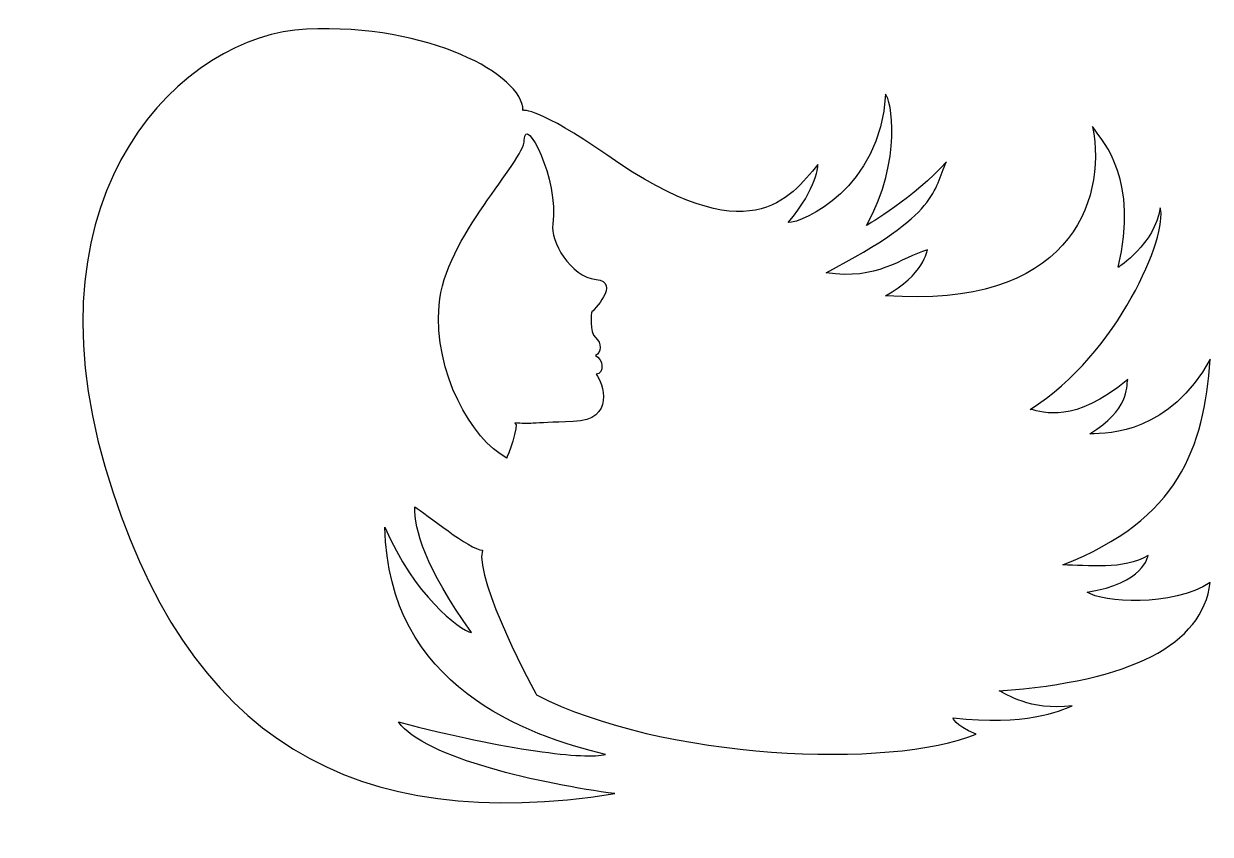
# Model space of a CAD drawing. Header units: centimetres. Extents: x -7.3 to 6.6, y -4.9 to 4.6.
import ezdxf

# ---------------------------------------------------------------- set-up
doc = ezdxf.new("R2010")
doc.units = ezdxf.units.CM
doc.header["$MEASUREMENT"] = 0
doc.layers.add('Camada 1', color=7, linetype='Continuous')

msp = doc.modelspace()

# ---------------------------------------------------------------- linework, layer by layer
at = {"layer": 'Camada 1'}
for points, knots in [([(-0.4631, 3.04296), (1.20938, 1.87223), (1.66804, 2.53782), (1.99954, 2.93247), (1.99954, 2.93247), (1.99954, 2.93247), (1.99954, 2.6641), (1.65225, 2.25365), (1.65225, 2.25365), (1.8259, 2.25365), (2.72569, 2.6483), (2.78885, 3.75333), (2.78885, 3.75333), (2.85198, 3.6902), (2.99409, 2.99559), (2.56784, 2.22208), (2.56784, 2.22208), (2.56784, 2.22208), (3.13614, 2.55358), (3.49923, 2.96402), (3.49923, 2.96402), (3.34138, 2.6325), (3.4361, 2.36413), (2.09424, 1.66955), (2.09424, 1.66955), (2.69413, 1.57483), (2.96247, 1.8432), (3.2782, 1.93792), (3.2782, 1.93792), (3.2782, 1.93792), (3.23084, 1.63799), (2.78883, 1.40119), (2.78883, 1.40119), (4.9042, 1.24334), (5.37778, 2.47468), (5.20411, 3.37448), (5.20411, 3.37448), (5.34619, 3.16927), (5.74087, 2.75882), (5.50409, 1.73271), (5.50409, 1.73271), (5.50409, 1.73271), (5.93031, 2.00108), (5.99344, 2.42732), (5.99344, 2.42732), (6.08816, 2.11159), (5.50409, 0.7224), (4.47796, 0.07517), (4.47796, 0.07517), (4.63584, 0.04361), (4.98313, -0.09848), (5.61456, 0.42246), (5.61456, 0.42246), (5.59876, 0.32774), (5.63038, 0.07517), (5.17257, -0.20897), (5.17257, -0.20897), (5.40937, -0.20897), (6.10398, -0.19317), (6.57756, 0.65926), (6.57756, 0.65926), (6.49863, -0.38262), (6.21445, -1.20351), (4.85687, -1.74025), (4.85687, -1.74025), (5.14103, -1.74025), (5.56725, -1.80341), (5.85141, -1.62973), (5.85141, -1.62973), (5.85141, -1.62973), (5.80402, -1.96125), (5.141, -2.05595), (5.141, -2.05595), (5.31465, -2.18226), (6.13554, -2.2296), (6.57756, -1.94543), (6.57756, -1.94543), (6.48284, -2.67158), (5.66197, -3.09782), (4.1149, -3.20834), (4.1149, -3.20834), (4.19383, -3.2399), (4.46219, -3.44512), (4.96736, -3.38199), (4.96736, -3.38199), (4.82528, -3.44515), (4.41486, -3.61879), (3.57819, -3.52407), (3.57819, -3.52407), (3.57819, -3.52407), (3.57819, -3.60297), (3.84658, -3.71351), (3.84658, -3.71351), (2.85204, -4.12396), (0.18416, -4.01342), (-1.28398, -3.2557), (-1.28398, -3.2557), (-1.28398, -3.2557), (-2.01016, -1.92963), (-1.91543, -1.56657), (-1.91543, -1.56657), (-2.05751, -1.56657), (-2.57845, -1.14035), (-2.70474, -1.0614), (-2.70474, -1.0614), (-2.70474, -1.32979), (-2.59425, -1.75596), (-2.04172, -2.52949), (-2.04172, -2.52949), (-2.1838, -2.49793), (-2.72054, -2.0875), (-3.05206, -1.29817), (-3.05206, -1.29817), (-3.0205, -3.16092), (-1.3945, -3.72927), (-0.47888, -3.95025), (-0.47888, -3.95025), (-0.69989, -4.01338), (-1.6313, -3.90292), (-2.89418, -3.57139), (-2.89418, -3.57139), (-2.59425, -3.99761), (-1.20508, -4.29754), (-0.36841, -4.40806), (-0.36841, -4.40806), (-3.38357, -4.88173), (-5.37263, -3.82406), (-6.31978, -0.58784), (-6.31978, -0.58784), (-7.26697, 2.64836), (-5.40419, 4.44795), (-3.96767, 4.51111), (-3.96767, 4.51111), (-2.53114, 4.57427), (-1.44185, 3.97438), (-1.44185, 3.56393), (-1.44185, 3.56393), (-1.44185, 3.5639), (-1.25241, 3.59549), (-0.4631, 3.04296)], [0, 0, 0, 0, 0.02777778, 0.02777778, 0.02777778, 0.02777778, 0.05555556, 0.05555556, 0.05555556, 0.05555556, 0.08333333, 0.08333333, 0.08333333, 0.08333333, 0.11111111, 0.11111111, 0.11111111, 0.11111111, 0.13888889, 0.13888889, 0.13888889, 0.13888889, 0.16666667, 0.16666667, 0.16666667, 0.16666667, 0.19444444, 0.19444444, 0.19444444, 0.19444444, 0.22222222, 0.22222222, 0.22222222, 0.22222222, 0.25, 0.25, 0.25, 0.25, 0.27777778, 0.27777778, 0.27777778, 0.27777778, 0.30555556, 0.30555556, 0.30555556, 0.30555556, 0.33333333, 0.33333333, 0.33333333, 0.33333333, 0.36111111, 0.36111111, 0.36111111, 0.36111111, 0.38888889, 0.38888889, 0.38888889, 0.38888889, 0.41666667, 0.41666667, 0.41666667, 0.41666667, 0.44444444, 0.44444444, 0.44444444, 0.44444444, 0.47222222, 0.47222222, 0.47222222, 0.47222222, 0.5, 0.5, 0.5, 0.5, 0.52777778, 0.52777778, 0.52777778, 0.52777778, 0.55555556, 0.55555556, 0.55555556, 0.55555556, 0.58333333, 0.58333333, 0.58333333, 0.58333333, 0.61111111, 0.61111111, 0.61111111, 0.61111111, 0.63888889, 0.63888889, 0.63888889, 0.63888889, 0.66666667, 0.66666667, 0.66666667, 0.66666667, 0.69444444, 0.69444444, 0.69444444, 0.69444444, 0.72222222, 0.72222222, 0.72222222, 0.72222222, 0.75, 0.75, 0.75, 0.75, 0.77777778, 0.77777778, 0.77777778, 0.77777778, 0.80555556, 0.80555556, 0.80555556, 0.80555556, 0.83333333, 0.83333333, 0.83333333, 0.83333333, 0.86111111, 0.86111111, 0.86111111, 0.86111111, 0.88888889, 0.88888889, 0.88888889, 0.88888889, 0.91666667, 0.91666667, 0.91666667, 0.91666667, 0.94444444, 0.94444444, 0.94444444, 0.94444444, 1, 1, 1, 1]), ([(-0.59682, 0.70402), (-0.52901, 0.73011), (-0.51858, 0.85526), (-0.59682, 0.91262), (-0.59682, 0.91262), (-0.66461, 0.96998), (-0.64897, 1.20991), (-0.63675, 1.21178), (-0.63675, 1.21178), (-0.63675, 1.21178), (-0.28943, 1.55907), (-0.58939, 1.59064), (-0.58939, 1.59064), (-0.88932, 1.6222), (-1.12446, 2.04046), (-1.09453, 2.23786), (-1.09453, 2.23786), (-1.0156, 2.7588), (-1.42605, 3.53429), (-1.42605, 3.21661), (-1.42605, 3.21661), (-1.42605, 2.96404), (-2.35744, 2.08001), (-2.42057, 1.29068), (-2.42057, 1.29068), (-2.4837, 0.50137), (-2.04171, -0.27213), (-1.63126, -0.49317), (-1.63126, -0.49317), (-1.63126, -0.49317), (-1.47341, -0.09849), (-1.53654, -0.08275), (-1.53654, -0.08275), (-1.36289, -0.09855), (-1.36289, -0.08275), (-0.85772, -0.06695), (-0.85772, -0.06695), (-0.35255, -0.05115), (-0.51043, 0.39086), (-0.58935, 0.48558), (-0.58935, 0.48558), (-0.48289, 0.48624), (-0.50813, 0.67272), (-0.59682, 0.70402)], [0, 0, 0, 0, 0.08333333, 0.08333333, 0.08333333, 0.08333333, 0.16666667, 0.16666667, 0.16666667, 0.16666667, 0.25, 0.25, 0.25, 0.25, 0.33333333, 0.33333333, 0.33333333, 0.33333333, 0.41666667, 0.41666667, 0.41666667, 0.41666667, 0.5, 0.5, 0.5, 0.5, 0.58333333, 0.58333333, 0.58333333, 0.58333333, 0.66666667, 0.66666667, 0.66666667, 0.66666667, 0.75, 0.75, 0.75, 0.75, 0.83333333, 0.83333333, 0.83333333, 0.83333333, 1, 1, 1, 1])]:
    msp.add_open_spline(points, degree=3, knots=knots, dxfattribs=at)

doc.saveas('drawing.dxf')
